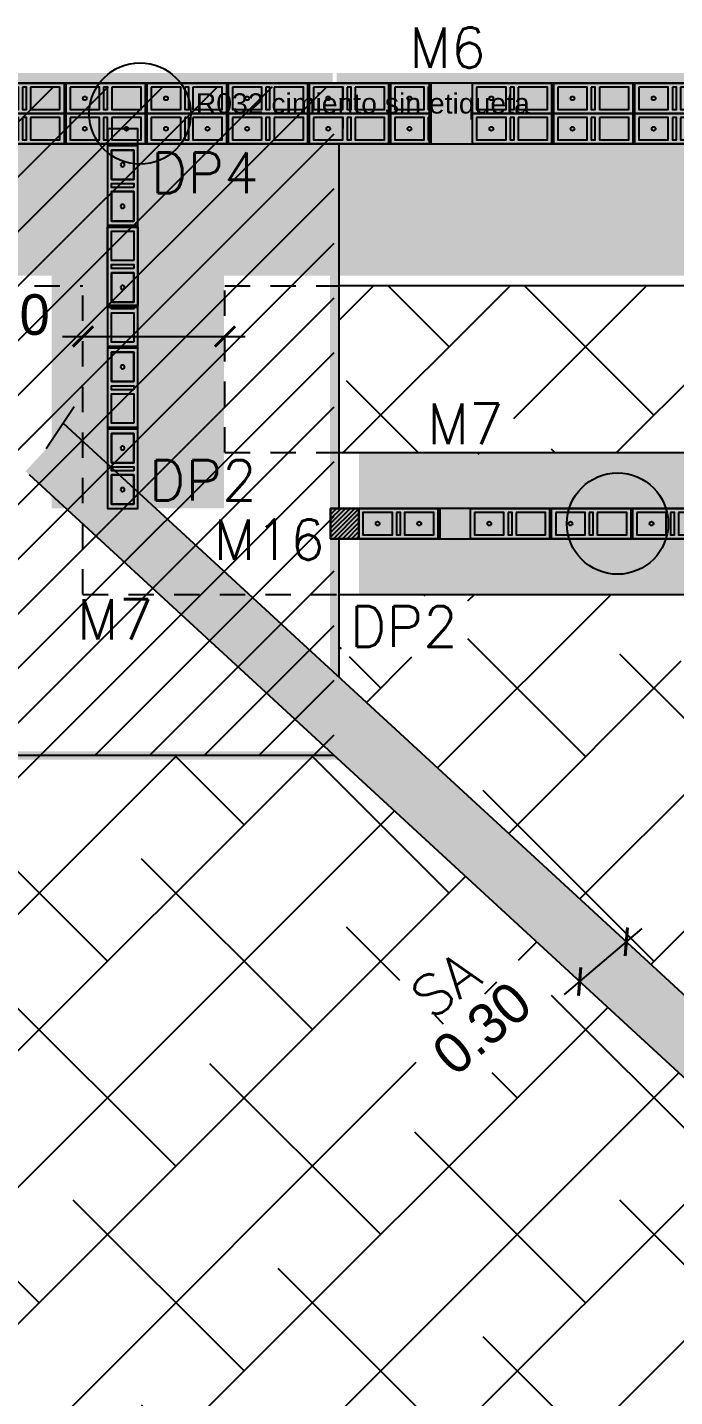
# Model space of a CAD drawing. Header units: metres. Extents: x -33.7 to 13.3, y -17.6 to 9.2.
# Drawn here: x -16.9 to -13.71, y 1.56 to 8.31 of the extents above; entities that cross this region are included whole.
import ezdxf
from ezdxf.enums import TextEntityAlignment as Align
from ezdxf.xclip import XClip

# ---------------------------------------------------------------- set-up
doc = ezdxf.new("R2010")
doc.units = ezdxf.units.M
doc.header["$XCLIPFRAME"] = 2
doc.linetypes.add('HIDDEN', pattern=[0.375, 0.25, -0.125])
for name, color, linetype in [('00', 8, 'Continuous'), ('COTAS', 1, 'Continuous'), ('Pin DP1 en Muro de 15cm', 3, 'Continuous'), ('Pin DP1 en Muro de contencion de 30cm', 3, 'Continuous'), ('Pin DP2 en Muro de 15cm', 31, 'Continuous'), ('Pin DP4 en Muro de contencion de 30cm', 7, 'Continuous'), ('REVISION', 1, 'Continuous'), ('Zapata Z3 de 3.30 x 3.30 x 0.55 m', 3, 'Continuous')]:
    doc.layers.add(name, color=color, linetype=linetype)
for name, color, linetype, transparency in [('Cimiento corrido CC1 de 0.70 x 0.25 m (dentro de zapata)', 52, 'Continuous', 0.5), ('SOT Muro de 15cm', 1, 'Continuous', 0.5), ('SOT Muro de contencion de 30cm', 6, 'Continuous', 0.5)]:
    doc.layers.add(name, color=color, linetype=linetype, transparency=transparency)
doc.styles.add('ROMANS', font='romans')
doc.styles.add('ROTULOS', font='GOTHIC.TTF')
doc.styles.get("Standard").update_dxf_attribs({"font": 'arial.ttf'})
doc.dimstyles.new('DIM_100_2', dxfattribs={"dimtxt": 0.2, "dimasz": 0.1, "dimexe": 0.1, "dimexo": 0.1, "dimgap": 0.15, "dimtad": 1, "dimdsep": 46, "dimtxsty": 'ROTULOS', "dimblk": 'ARCHTICK', "dimcen": 0.1, "dimdle": 0.1, "dimaunit": 1, "dimadec": 3, "dimazin": 3, "dimtfac": 1, "dimtix": 1, "dimtmove": 2, "dimatfit": 3, "dimldrblk": 'FLECHA', "dimfxl": 0.25, "dimtvp": 1, "dimtolj": 1, "dimlwd": -1, "dimlwe": -1})

# ---------------------------------------------------------------- blocks, each defined once
blk = doc.blocks.new('*U179')
for points in [[(-0.075, 0.4), (0.075, 0.4), (0.075, 0.01), (-0.075, 0.01)], [(0.055, 0.38), (-0.055, 0.38), (-0.055, 0.235), (0.055, 0.235)], [(0.055, 0.215), (-0.055, 0.215), (-0.055, 0.195), (0.055, 0.195)], [(0.055, 0.175), (-0.055, 0.175), (-0.055, 0.03), (0.055, 0.03)]]:
    blk.add_lwpolyline(points, close=True)
at = {"color": 251}
blk.add_lwpolyline([(-0.075, 0), (0.075, 0)], dxfattribs=at)
at = {"color": 3}
blk.add_circle((0, 0.3075), 0.00953, dxfattribs=at)
blk = doc.blocks.new('*U315')
for points in [[(-0.075, 0.4), (0.075, 0.4), (0.075, 0.01), (-0.075, 0.01)], [(0.055, 0.38), (-0.055, 0.38), (-0.055, 0.235), (0.055, 0.235)], [(0.055, 0.215), (-0.055, 0.215), (-0.055, 0.195), (0.055, 0.195)], [(0.055, 0.175), (-0.055, 0.175), (-0.055, 0.03), (0.055, 0.03)]]:
    blk.add_lwpolyline(points, close=True)
at = {"color": 251}
blk.add_lwpolyline([(-0.075, 0), (0.075, 0)], dxfattribs=at)
at = {"color": 3}
for centre in [(0, 0.3075), (0, 0.1025)]:
    blk.add_circle(centre, 0.00953, dxfattribs=at)
blk = doc.blocks.new('*U314')
for points in [[(-0.075, 0.4), (0.075, 0.4), (0.075, 0.01), (-0.075, 0.01)], [(0.055, 0.38), (-0.055, 0.38), (-0.055, 0.235), (0.055, 0.235)], [(0.055, 0.215), (-0.055, 0.215), (-0.055, 0.195), (0.055, 0.195)], [(0.055, 0.175), (-0.055, 0.175), (-0.055, 0.03), (0.055, 0.03)]]:
    blk.add_lwpolyline(points, close=True)
at = {"color": 251}
blk.add_lwpolyline([(-0.075, 0), (0.075, 0)], dxfattribs=at)
at = {"color": 3}
for centre in [(0, 0.3075), (0, 0.1025)]:
    blk.add_circle(centre, 0.00953, dxfattribs=at)
blk = doc.blocks.new('*U182')
for points in [[(-0.075, 0.4), (0.075, 0.4), (0.075, 0.01), (-0.075, 0.01)], [(0.055, 0.38), (-0.055, 0.38), (-0.055, 0.235), (0.055, 0.235)], [(0.055, 0.215), (-0.055, 0.215), (-0.055, 0.195), (0.055, 0.195)], [(0.055, 0.175), (-0.055, 0.175), (-0.055, 0.03), (0.055, 0.03)]]:
    blk.add_lwpolyline(points, close=True)
at = {"color": 251}
blk.add_lwpolyline([(-0.075, 0), (0.075, 0)], dxfattribs=at)
at = {"color": 3}
blk.add_circle((0, 0.3075), 0.00953, dxfattribs=at)
blk = doc.blocks.new('*U180')
for points in [[(-0.075, 0.4), (0.075, 0.4), (0.075, 0.01), (-0.075, 0.01)], [(0.055, 0.38), (-0.055, 0.38), (-0.055, 0.235), (0.055, 0.235)], [(0.055, 0.215), (-0.055, 0.215), (-0.055, 0.195), (0.055, 0.195)], [(0.055, 0.175), (-0.055, 0.175), (-0.055, 0.03), (0.055, 0.03)]]:
    blk.add_lwpolyline(points, close=True)
at = {"color": 251}
blk.add_lwpolyline([(-0.075, 0), (0.075, 0)], dxfattribs=at)
at = {"color": 3}
blk.add_circle((0, 0.3075), 0.00953, dxfattribs=at)
blk = doc.blocks.new('*U181')
for points in [[(-0.075, 0.4), (0.075, 0.4), (0.075, 0.01), (-0.075, 0.01)], [(0.055, 0.38), (-0.055, 0.38), (-0.055, 0.235), (0.055, 0.235)], [(0.055, 0.215), (-0.055, 0.215), (-0.055, 0.195), (0.055, 0.195)], [(0.055, 0.175), (-0.055, 0.175), (-0.055, 0.03), (0.055, 0.03)]]:
    blk.add_lwpolyline(points, close=True)
at = {"color": 251}
blk.add_lwpolyline([(-0.075, 0), (0.075, 0)], dxfattribs=at)
at = {"color": 3}
blk.add_circle((0, 0.3075), 0.00953, dxfattribs=at)
blk = doc.blocks.new('*U183')
for points in [[(-0.075, 0.4), (0.075, 0.4), (0.075, 0.01), (-0.075, 0.01)], [(0.055, 0.38), (-0.055, 0.38), (-0.055, 0.235), (0.055, 0.235)], [(0.055, 0.215), (-0.055, 0.215), (-0.055, 0.195), (0.055, 0.195)], [(0.055, 0.175), (-0.055, 0.175), (-0.055, 0.03), (0.055, 0.03)]]:
    blk.add_lwpolyline(points, close=True)
at = {"color": 251}
blk.add_lwpolyline([(-0.075, 0), (0.075, 0)], dxfattribs=at)
at = {"color": 3}
blk.add_circle((0, 0.3075), 0.00953, dxfattribs=at)
blk = doc.blocks.new('*U191')
for points in [[(-0.075, 0.4), (0.075, 0.4), (0.075, 0.21), (-0.075, 0.21)], [(0.055, 0.38), (-0.055, 0.38), (-0.055, 0.235), (0.055, 0.235)]]:
    blk.add_lwpolyline(points, close=True)
blk.add_lwpolyline([(0.055, 0.21), (0.055, 0.215), (-0.055, 0.215), (-0.055, 0.21)])
at = {"color": 251}
blk.add_lwpolyline([(-0.075, 0.2), (0.075, 0.2)], dxfattribs=at)
at = {"color": 3}
blk.add_circle((0, 0.3075), 0.00953, dxfattribs=at)
blk = doc.blocks.new('*U185')
for points in [[(-0.075, 0.4), (0.075, 0.4), (0.075, 0.01), (-0.075, 0.01)], [(0.055, 0.38), (-0.055, 0.38), (-0.055, 0.235), (0.055, 0.235)], [(0.055, 0.215), (-0.055, 0.215), (-0.055, 0.195), (0.055, 0.195)], [(0.055, 0.175), (-0.055, 0.175), (-0.055, 0.03), (0.055, 0.03)]]:
    blk.add_lwpolyline(points, close=True)
at = {"color": 251}
blk.add_lwpolyline([(-0.075, 0), (0.075, 0)], dxfattribs=at)
at = {"color": 3}
blk.add_circle((0, 0.3075), 0.00953, dxfattribs=at)
blk = doc.blocks.new('*U186')
for points in [[(-0.075, 0.4), (0.075, 0.4), (0.075, 0.01), (-0.075, 0.01)], [(0.055, 0.38), (-0.055, 0.38), (-0.055, 0.235), (0.055, 0.235)], [(0.055, 0.215), (-0.055, 0.215), (-0.055, 0.195), (0.055, 0.195)], [(0.055, 0.175), (-0.055, 0.175), (-0.055, 0.03), (0.055, 0.03)]]:
    blk.add_lwpolyline(points, close=True)
at = {"color": 251}
blk.add_lwpolyline([(-0.075, 0), (0.075, 0)], dxfattribs=at)
at = {"color": 3}
blk.add_circle((0, 0.3075), 0.00953, dxfattribs=at)
blk = doc.blocks.new('*U184')
for points in [[(-0.075, 0.4), (0.075, 0.4), (0.075, 0.21), (-0.075, 0.21)], [(0.055, 0.38), (-0.055, 0.38), (-0.055, 0.235), (0.055, 0.235)]]:
    blk.add_lwpolyline(points, close=True)
blk.add_lwpolyline([(0.055, 0.21), (0.055, 0.215), (-0.055, 0.215), (-0.055, 0.21)])
at = {"color": 251}
blk.add_lwpolyline([(-0.075, 0.2), (0.075, 0.2)], dxfattribs=at)
at = {"color": 3}
blk.add_circle((0, 0.3075), 0.00953, dxfattribs=at)
blk = doc.blocks.new('*U187')
for points in [[(-0.075, 0.4), (0.075, 0.4), (0.075, 0.01), (-0.075, 0.01)], [(0.055, 0.38), (-0.055, 0.38), (-0.055, 0.235), (0.055, 0.235)], [(0.055, 0.215), (-0.055, 0.215), (-0.055, 0.195), (0.055, 0.195)], [(0.055, 0.175), (-0.055, 0.175), (-0.055, 0.03), (0.055, 0.03)]]:
    blk.add_lwpolyline(points, close=True)
at = {"color": 251}
blk.add_lwpolyline([(-0.075, 0), (0.075, 0)], dxfattribs=at)
at = {"color": 3}
blk.add_circle((0, 0.3075), 0.00953, dxfattribs=at)
blk = doc.blocks.new('*U294')
for points in [[(-0.075, 0.4), (0.075, 0.4), (0.075, 0.01), (-0.075, 0.01)], [(0.055, 0.38), (-0.055, 0.38), (-0.055, 0.235), (0.055, 0.235)], [(0.055, 0.215), (-0.055, 0.215), (-0.055, 0.195), (0.055, 0.195)], [(0.055, 0.175), (-0.055, 0.175), (-0.055, 0.03), (0.055, 0.03)]]:
    blk.add_lwpolyline(points, close=True)
at = {"color": 251}
blk.add_lwpolyline([(-0.075, 0), (0.075, 0)], dxfattribs=at)
at = {"color": 3}
for centre in [(0, 0.3075), (0, 0.1025)]:
    blk.add_circle(centre, 0.00953, dxfattribs=at)
blk = doc.blocks.new('*U299')
for points in [[(-0.075, 0.4), (0.075, 0.4), (0.075, 0.01), (-0.075, 0.01)], [(0.055, 0.38), (-0.055, 0.38), (-0.055, 0.235), (0.055, 0.235)], [(0.055, 0.215), (-0.055, 0.215), (-0.055, 0.195), (0.055, 0.195)], [(0.055, 0.175), (-0.055, 0.175), (-0.055, 0.03), (0.055, 0.03)]]:
    blk.add_lwpolyline(points, close=True)
at = {"color": 251}
blk.add_lwpolyline([(-0.075, 0), (0.075, 0)], dxfattribs=at)
at = {"color": 3}
blk.add_circle((0, 0.3075), 0.00953, dxfattribs=at)
blk = doc.blocks.new('*U300')
for points in [[(-0.075, 0.4), (0.075, 0.4), (0.075, 0.01), (-0.075, 0.01)], [(0.055, 0.38), (-0.055, 0.38), (-0.055, 0.235), (0.055, 0.235)], [(0.055, 0.215), (-0.055, 0.215), (-0.055, 0.195), (0.055, 0.195)], [(0.055, 0.175), (-0.055, 0.175), (-0.055, 0.03), (0.055, 0.03)]]:
    blk.add_lwpolyline(points, close=True)
at = {"color": 251}
blk.add_lwpolyline([(-0.075, 0), (0.075, 0)], dxfattribs=at)
at = {"color": 3}
blk.add_circle((0, 0.3075), 0.00953, dxfattribs=at)
blk = doc.blocks.new('*U301')
for points in [[(-0.075, 0.4), (0.075, 0.4), (0.075, 0.01), (-0.075, 0.01)], [(0.055, 0.38), (-0.055, 0.38), (-0.055, 0.235), (0.055, 0.235)], [(0.055, 0.215), (-0.055, 0.215), (-0.055, 0.195), (0.055, 0.195)], [(0.055, 0.175), (-0.055, 0.175), (-0.055, 0.03), (0.055, 0.03)]]:
    blk.add_lwpolyline(points, close=True)
at = {"color": 251}
blk.add_lwpolyline([(-0.075, 0), (0.075, 0)], dxfattribs=at)
at = {"color": 3}
blk.add_circle((0, 0.3075), 0.00953, dxfattribs=at)
blk = doc.blocks.new('*U311')
for points in [[(-0.075, 0.4), (0.075, 0.4), (0.075, 0.01), (-0.075, 0.01)], [(0.055, 0.38), (-0.055, 0.38), (-0.055, 0.235), (0.055, 0.235)], [(0.055, 0.215), (-0.055, 0.215), (-0.055, 0.195), (0.055, 0.195)], [(0.055, 0.175), (-0.055, 0.175), (-0.055, 0.03), (0.055, 0.03)]]:
    blk.add_lwpolyline(points, close=True)
at = {"color": 251}
blk.add_lwpolyline([(-0.075, 0), (0.075, 0)], dxfattribs=at)
at = {"color": 3}
blk.add_circle((0, 0.1025), 0.00953, dxfattribs=at)
blk = doc.blocks.new('*U312')
for points in [[(-0.075, 0.4), (0.075, 0.4), (0.075, 0.21), (-0.075, 0.21)], [(0.055, 0.38), (-0.055, 0.38), (-0.055, 0.235), (0.055, 0.235)]]:
    blk.add_lwpolyline(points, close=True)
blk.add_lwpolyline([(0.055, 0.21), (0.055, 0.215), (-0.055, 0.215), (-0.055, 0.21)])
at = {"color": 251}
blk.add_lwpolyline([(-0.075, 0.2), (0.075, 0.2)], dxfattribs=at)
blk = doc.blocks.new('*U313')
for points in [[(-0.075, 0.4), (0.075, 0.4), (0.075, 0.01), (-0.075, 0.01)], [(0.055, 0.38), (-0.055, 0.38), (-0.055, 0.235), (0.055, 0.235)], [(0.055, 0.215), (-0.055, 0.215), (-0.055, 0.195), (0.055, 0.195)], [(0.055, 0.175), (-0.055, 0.175), (-0.055, 0.03), (0.055, 0.03)]]:
    blk.add_lwpolyline(points, close=True)
at = {"color": 251}
blk.add_lwpolyline([(-0.075, 0), (0.075, 0)], dxfattribs=at)
at = {"color": 3}
for centre in [(0, 0.3075), (0, 0.1025)]:
    blk.add_circle(centre, 0.00953, dxfattribs=at)
blk = doc.blocks.new('*U316')
for points in [[(-0.075, 0.4), (0.075, 0.4), (0.075, 0.01), (-0.075, 0.01)], [(0.055, 0.38), (-0.055, 0.38), (-0.055, 0.235), (0.055, 0.235)], [(0.055, 0.215), (-0.055, 0.215), (-0.055, 0.195), (0.055, 0.195)], [(0.055, 0.175), (-0.055, 0.175), (-0.055, 0.03), (0.055, 0.03)]]:
    blk.add_lwpolyline(points, close=True)
at = {"color": 3}
blk.add_circle((0, 0.3075), 0.00953, dxfattribs=at)
blk = doc.blocks.new('*U392')
for points in [[(-0.075, 0.4), (0.075, 0.4), (0.075, 0.01), (-0.075, 0.01)], [(0.055, 0.38), (-0.055, 0.38), (-0.055, 0.235), (0.055, 0.235)], [(0.055, 0.215), (-0.055, 0.215), (-0.055, 0.195), (0.055, 0.195)], [(0.055, 0.175), (-0.055, 0.175), (-0.055, 0.03), (0.055, 0.03)]]:
    blk.add_lwpolyline(points, close=True)
at = {"color": 251}
blk.add_lwpolyline([(-0.075, 0), (0.075, 0)], dxfattribs=at)
at = {"color": 3}
for centre in [(0, 0.3075), (0, 0.1025)]:
    blk.add_circle(centre, 0.00953, dxfattribs=at)
blk = doc.blocks.new('_ArchTick')
at = {"color": 0, "linetype": 'ByBlock', "lineweight": -2, "const_width": 0.15}
blk.add_lwpolyline([(-0.5, -0.5), (0.5, 0.5)], dxfattribs=at)
blk = doc.blocks.new('*D425')
at = {"layer": 'COTAS'}
for p, q in [((-16.7213, 6.7865), (-15.8213, 6.7865)), ((-16.6213, 6.6865), (-16.6213, 6.6865)), ((-15.9213, 6.6865), (-15.9213, 6.6865))]:
    blk.add_line(p, q, dxfattribs=at)
at = {"layer": 'Defpoints', "color": 0}
for p in [(-16.6213, 6.7865), (-15.9213, 6.7865), (-15.9213, 6.7865)]:
    blk.add_point(p, dxfattribs=at)
at = {"layer": 'COTAS', "linetype": 'ByBlock', "xscale": 0.1, "yscale": 0.1, "zscale": 0.1, "rotation": 180}
blk.add_blockref('_ArchTick', (-16.6213, 6.7865), dxfattribs=at)
at = {"layer": 'COTAS', "linetype": 'ByBlock', "xscale": 0.1, "yscale": 0.1, "zscale": 0.1}
blk.add_blockref('_ArchTick', (-15.9213, 6.7865), dxfattribs=at)
at = {"layer": 'COTAS', "color": 1, "insert": (-17.0452, 6.8935), "char_height": 0.2, "attachment_point": 5, "style": 'ROTULOS'}
blk.add_mtext('\\A1;0.70', dxfattribs=at)
blk = doc.blocks.new('FLECHA')
h = blk.add_hatch(color=256)
edge = h.paths.add_edge_path()
edge.add_line((-0.76, -0.716), (-0.346, 0))
edge.add_line((-0.346, 0), (-0.76, 0.716))
edge.add_arc((-0.63, 0.791), 0.15, 30, 210, ccw=False)
edge.add_line((-0.5, 0.866), (0, 0))
edge.add_line((0, 0), (-0.5, -0.866))
edge.add_arc((-0.63, -0.791), 0.15, 150, 330, ccw=False)
blk.add_line((-0.346, 0), (-1.83, 0))
blk.add_lwpolyline([(-0.76, -0.716), (-0.346, 0), (-0.76, 0.716, -1), (-0.5, 0.866), (0, 0), (-0.5, -0.866, -1)], format="xyb", close=True)
blk = doc.blocks.new('*D433')
at = {"layer": 'COTAS'}
for p, q in [((-13.8667, 3.866), (-14.2491, 3.5404)), ((-13.878, 3.725), (-13.878, 3.725)), ((-14.1081, 3.5291), (-14.1081, 3.5291))]:
    blk.add_line(p, q, dxfattribs=at)
at = {"layer": 'Defpoints', "color": 0}
for p in [(-13.9429, 3.8012), (-14.1729, 3.6052), (-14.1729, 3.6052)]:
    blk.add_point(p, dxfattribs=at)
at = {"layer": 'COTAS', "linetype": 'ByBlock', "xscale": 0.1, "yscale": 0.1, "zscale": 0.1}
for p, rotation in [((-13.9429, 3.8012), 40.42019440413193), ((-14.1729, 3.6052), 220.4201944041319)]:
    blk.add_blockref('_ArchTick', p, dxfattribs=dict(at, rotation=rotation))
at = {"layer": 'COTAS', "color": 1, "insert": (-14.6546, 3.3744), "char_height": 0.2, "attachment_point": 5, "rotation": 40.42019, "style": 'ROTULOS'}
blk.add_mtext('\\A1;0.30', dxfattribs=at)
blk = doc.blocks.new('Pin DP1 en Muro de 15cm')
at = {"layer": 'Pin DP1 en Muro de 15cm'}
blk.add_hatch(color=256, dxfattribs=at).paths.add_polyline_path([(-33.1232, -13.3707), (-33.1497, -13.4775), (-33.0089, -13.5124), (-32.9825, -13.4056)])
blk.add_lwpolyline([(-33.1232, -13.3707), (-33.1497, -13.4775), (-33.0089, -13.5124), (-32.9825, -13.4056)], close=True, dxfattribs=at)
blk = doc.blocks.new('Pin DP1 en Muro de contencion de 30cm')
at = {"layer": 'Pin DP1 en Muro de contencion de 30cm'}
blk.add_hatch(color=256, dxfattribs=at).paths.add_polyline_path([(-17.68, -16.0187), (-17.7867, -15.9923), (-17.8216, -16.133), (-17.7149, -16.1595)])
blk.add_lwpolyline([(-17.68, -16.0187), (-17.7867, -15.9923), (-17.8216, -16.133), (-17.7149, -16.1595)], close=True, dxfattribs=at)
blk = doc.blocks.new('Pin DP2 en Muro de 15cm')
at = {"layer": 'Pin DP2 en Muro de 15cm'}
for points in [[(-25.6603, -7.5628), (-25.6867, -7.6695), (-25.546, -7.7044), (-25.5195, -7.5977)], [(-25.4613, -7.6121), (-25.4878, -7.7189), (-25.347, -7.7537), (-25.3205, -7.647)]]:
    blk.add_hatch(color=256, dxfattribs=at).paths.add_polyline_path(points)
for points in [[(-25.6603, -7.5628), (-25.6867, -7.6695), (-25.546, -7.7044), (-25.5195, -7.5977)], [(-25.4613, -7.6121), (-25.4878, -7.7189), (-25.347, -7.7537), (-25.3205, -7.647)]]:
    blk.add_lwpolyline(points, close=True, dxfattribs=at)
blk = doc.blocks.new('Pin DP4 en Muro de contencion de 30cm v2')
at = {"layer": 'Pin DP4 en Muro de contencion de 30cm'}
for points in [[(-16.4795, 7.8663), (-16.4795, 7.7563), (-16.3345, 7.7563), (-16.3345, 7.8663)], [(-16.2845, 7.8663), (-16.2845, 7.7563), (-16.1395, 7.7563), (-16.1395, 7.8663)], [(-16.0795, 7.8663), (-16.0795, 7.7563), (-15.9345, 7.7563), (-15.9345, 7.8663)], [(-15.8845, 7.8663), (-15.8845, 7.7563), (-15.7395, 7.7563), (-15.7395, 7.8663)]]:
    blk.add_hatch(color=256, dxfattribs=at).paths.add_polyline_path(points)
for points in [[(-16.4795, 7.8663), (-16.4795, 7.7563), (-16.3345, 7.7563), (-16.3345, 7.8663)], [(-16.2845, 7.8663), (-16.2845, 7.7563), (-16.1395, 7.7563), (-16.1395, 7.8663)], [(-16.0795, 7.8663), (-16.0795, 7.7563), (-15.9345, 7.7563), (-15.9345, 7.8663)], [(-15.8845, 7.8663), (-15.8845, 7.7563), (-15.7395, 7.7563), (-15.7395, 7.8663)]]:
    blk.add_lwpolyline(points, close=True, dxfattribs=at)
blk = doc.blocks.new('Zapata Z3 de 3.30 x 3.30 x 0.55 m')
at = {"layer": 'Zapata Z3 de 3.30 x 3.30 x 0.55 m'}
h = blk.add_hatch(dxfattribs=at)
h.set_pattern_fill('ANSI31', color=256, scale=0.06, style=0)
h.paths.add_polyline_path([(-1.65, -1.65), (1.65, -1.65), (1.65, 1.65), (-1.65, 1.65)])
at = {"layer": 'Zapata Z3 de 3.30 x 3.30 x 0.55 m', "const_width": 0.04}
blk.add_lwpolyline([(-1.65, -1.65), (1.65, -1.65), (1.65, 1.65), (-1.65, 1.65)], close=True, dxfattribs=at)
blk = doc.blocks.new('xMuro 15')
blk.add_hatch(color=256).paths.add_polyline_path([(0, -0.075), (1, -0.075), (1, 0.075), (0, 0.075)])
blk.add_lwpolyline([(0, -0.075), (1, -0.075), (1, 0.075), (0, 0.075)], close=True)
at = {"color": 250, "flags": 1}
for tag, p in [('ID', (0, -0.175)), ('TIPO', (0, -0.275)), ('ESPESOR', (0, -0.375)), ('LARGO', (0, -0.475)), ('ALTO', (0, -0.575)), ('AREA', (0, -0.675))]:
    blk.add_attdef(tag, p, '', height=0.08, dxfattribs=at)
blk = doc.blocks.new('xMuro 30')
blk.add_hatch(color=256).paths.add_polyline_path([(0, -0.15), (1, -0.15), (1, 0.15), (0, 0.15)])
blk.add_lwpolyline([(0, -0.15), (1, -0.15), (1, 0.15), (0, 0.15)], close=True)
at = {"color": 250, "flags": 1}
for tag, p in [('ID', (0, -0.25)), ('TIPO', (0, -0.35)), ('ESPESOR', (0, -0.45)), ('LARGO', (0, -0.55)), ('ALTO', (0, -0.65)), ('AREA', (0, -0.75))]:
    blk.add_attdef(tag, p, '', height=0.08, dxfattribs=at)

msp = doc.modelspace()

# ---------------------------------------------------------------- hatches: boundary and pattern name
at = {"layer": '00'}
h = msp.add_hatch(dxfattribs=at)
h.set_pattern_fill('ANSI38', color=256, scale=0.15)
h.paths.add_polyline_path([(-4.6593, 0.8334), (-8.386, 0.8334), (-8.386, -0.2387), (-4.6593, -0.2387)])
h.paths.add_polyline_path([(-5.3507, 0.0369), (-4.7173, 0.0369), (-4.7173, -0.2631), (-5.3507, -0.2631)])
h.paths.add_polyline_path([(-8.1834, 0.8535), (-7.731, 0.8535), (-7.731, 0.5535), (-8.1834, 0.5535)])
h.paths.add_polyline_path([(-9.586, 0.8334), (-9.586, -0.2387), (-8.386, -0.2387), (-8.386, 0.8334)])
h.paths.add_polyline_path([(-8.386, 6.3702), (-8.386, 1.5334), (-4.6593, 1.5334), (-4.6593, 3.3291), (-2.586, 3.3291), (-2.586, 6.3702)])
h.paths.add_polyline_path([(-11.086, 6.3702), (-11.086, 2.9834), (-9.586, 2.9834), (-9.586, 1.5334), (-8.386, 1.5334), (-8.386, 6.3702)])
h.paths.add_polyline_path([(-9.5393, 1.8241), (-8.9155, 1.8241), (-8.9155, 1.5241), (-9.5393, 1.5241)])
h.paths.add_polyline_path([(-8.386, 6.3702), (-8.386, 7.7363), (-8.8848, 7.7363), (-9.2848, 7.7363), (-9.6848, 7.7363), (-10.0848, 7.7363), (-10.4848, 7.7363), (-10.611, 7.7363), (-10.8848, 7.7362), (-11.086, 7.7362), (-11.086, 6.3702)])
h.paths.add_polyline_path([(-3.182, 7.8863), (-3.182, 7.8663), (-3.182, 7.8364), (-3.182, 7.7563), (-3.182, 7.7363), (-3.372, 7.7363), (-3.372, 7.8364), (-3.7597, 7.8364), (-3.7597, 7.7363), (-3.986, 7.7363), (-3.986, 6.7363), (-4.686, 6.7363), (-4.686, 7.7363), (-4.9222, 7.7363), (-5.1122, 7.7363), (-5.3598, 7.7363), (-5.7598, 7.7363), (-6.1598, 7.7363), (-6.5598, 7.7363), (-6.9598, 7.7363), (-7.3598, 7.7363), (-7.586, 7.7362), (-7.586, 6.7363), (-8.286, 6.7363), (-8.286, 7.7363), (-8.386, 7.7363), (-8.386, 6.3702), (-2.586, 6.3702), (-2.586, 6.7363), (-2.936, 6.7363), (-2.936, 7.7363), (-3.172, 7.7363), (-3.172, 7.8364), (-3.172, 7.8863)], is_closed=False)
h.paths.add_polyline_path([(-2.586, 3.3291), (1.439, 3.3291), (1.439, 4.9451), (-2.011, 4.9451), (-2.011, 6.3702), (-2.586, 6.3702)])
h.paths.add_polyline_path([(-2.011, 7.7363), (-2.236, 7.7363), (-2.236, 6.7363), (-2.586, 6.7363), (-2.586, 6.3702), (-2.011, 6.3702)])
h.paths.add_polyline_path([(4.6574, 4.9302), (3.9462, 5.2268), (4.0571, 5.4926), (2.139, 6.2926), (2.139, 1.5084), (3.2303, 1.5084)])
h.paths.add_polyline_path([(10.1144, 2.8169), (9.7724, 2.9595), (9.9071, 3.2826), (6.4461, 4.726), (6.2536, 4.2645), (5.3035, 4.6608), (3.9158, 1.3334), (9.4957, 1.3334), (9.7777, 2.0095)])
h.paths.add_polyline_path([(8.7205, 1.6505), (9.3407, 1.3935), (9.1876, 1.024), (8.5673, 1.281)])
h.paths.add_polyline_path([(9.4957, 1.3334), (3.9158, 1.3334), (3.6968, 0.8084), (2.139, 0.8084), (2.139, -2.6637), (7.8287, -2.6637)])
h.paths.add_polyline_path([(7.0302, -2.4025), (7.6504, -2.6595), (7.4973, -3.029), (6.877, -2.772)])
h.paths.add_polyline_path([(8.6568, 1.3446), (9.1961, 1.0926), (9.0691, 0.8208), (8.5298, 1.0728)])
h.paths.add_polyline_path([(7.453, -3.5646), (7.8287, -2.6637), (2.139, -2.6637), (2.139, -3.1747), (3.0741, -3.5646)])
h.paths.add_polyline_path([(3.0741, -3.5646), (6.4622, -4.9777), (6.5969, -4.6546), (6.9389, -4.7973), (7.453, -3.5646)])
h.paths.add_polyline_path([(-5.3882, -2.6637), (-5.3882, -0.9387), (-8.0538, -0.9387), (-8.0538, -2.6637)])
h.paths.add_polyline_path([(-6.0368, -2.5157), (-5.5845, -2.5157), (-5.5845, -2.8157), (-6.0368, -2.8157)])
h.paths.add_polyline_path([(-11.386, -3.8953), (-11.386, -2.6637), (-11.386, -0.3166), (-12.886, -0.3166), (-12.886, 0.5401), (-15.8572, -0.7944), (-17.5814, -3.3881), (-14.0719, -5.7717), (-13.5557, -4.9952), (-12.557, -5.6591)])
h.paths.add_polyline_path([(-15.8572, -0.7944), (-17.6054, -1.5796), (-17.4593, -1.6767), (-18.2811, -2.9129), (-17.5814, -3.3881)])
h.paths.add_polyline_path([(-12.886, 1.3334), (-12.886, 2.4194), (-15.3829, 4.7202), (-17.9279, 4.7202), (-20.7334, 0.4997), (-17.9006, -1.3833), (-15.5456, -0.3256), (-14.4428, 1.3334)])
h.paths.add_polyline_path([(-11.786, 2.9834), (-12.886, 2.9834), (-12.886, 2.8274), (-15.36, 5.107), (-15.36, 5.5139), (-11.786, 5.5139), (-11.786, 2.9834)])
h.paths.add_polyline_path([(-23.2556, 0.1331), (-23.1743, 0.079), (-22.2323, 1.4961), (-20.9832, 0.6658), (-18.2881, 4.7202), (-18.66, 4.7202), (-18.66, 7.0363)])
h.paths.add_polyline_path([(-15.36, 7.0363), (-15.36, 6.3702), (-11.786, 6.3702), (-11.786, 7.0363)])
h.paths.add_polyline_path([(-14.9493, 6.5059), (-14.4969, 6.5059), (-14.4969, 6.2059), (-14.9493, 6.2059)])
h.paths.add_polyline_path([(-13.402, 7.054), (-12.7307, 7.0389), (-12.7397, 6.639), (-13.411, 6.6541)])
h.paths.add_polyline_path([(-11.736, 6.2139), (-11.736, 6.3702), (-15.36, 6.3702), (-15.36, 6.2139)])
h.paths.add_polyline_path([(-22.706, -7.3169), (-22.4748, -6.3262), (-20.6318, -6.7465), (-19.9949, -3.9537), (-22.5603, -2.2485), (-24.2496, -4.7898), (-23.3334, -5.3988), (-24.0254, -6.4398)])
h.paths.add_polyline_path([(-25.7636, -7.053), (-25.6242, -7.0875), (-25.9129, -8.2523), (-23.5743, -8.8319), (-23.4877, -8.4824), (-23.4397, -8.2471), (-23.8182, -8.1533), (-24.2016, -8.0582), (-24.5899, -7.962), (-24.9781, -7.8658), (-25.3664, -7.7696), (-25.7449, -7.6757), (-25.7088, -7.5301), (-25.3206, -7.6264), (-24.9323, -7.7226), (-24.5441, -7.8188), (-24.1558, -7.9151), (-23.7821, -8.0077), (-23.3939, -8.1039), (-23.2483, -8.14), (-23.3445, -8.5282), (-23.4287, -8.868), (-23.0877, -8.9525), (-22.706, -7.3169), (-24.0254, -6.4398), (-24.7173, -7.4808), (-25.6392, -6.868)])
h.paths.add_polyline_path([(-19.3284, -9.3819), (-18.7609, -9.7591), (-16.3508, -6.1334), (-13.937, -7.7379), (-13.7738, -7.492), (-14.7736, -6.8274), (-14.238, -6.0216), (-17.7475, -3.638), (-19.9216, -6.9085), (-18.797, -7.165)])
h.paths.add_polyline_path([(-19.7546, -10.8089), (-19.5492, -10.945), (-18.927, -10.009), (-19.4029, -9.6926), (-19.6751, -10.8286)])
h.paths.add_polyline_path([(-18.6973, -16.0499), (-18.2664, -14.311), (-20.7079, -12.6881), (-19.7152, -11.1948), (-20.6224, -10.5938), (-20.8884, -10.5278), (-21.2767, -10.4316), (-21.6649, -10.3354), (-22.0532, -10.2391), (-22.124, -10.2216), (-24.9656, -14.4963)])
h.paths.add_polyline_path([(-24.9656, -14.4963), (-22.124, -10.2216), (-22.4414, -10.1429), (-22.8297, -10.0467), (-23.218, -9.9505), (-23.6062, -9.8542), (-23.9945, -9.758), (-24.3827, -9.6618), (-24.771, -9.5655), (-25.1592, -9.4693), (-25.5475, -9.3731), (-25.9357, -9.2769), (-26.1534, -9.2229), (-26.324, -9.1806), (-26.7122, -9.0844), (-27.1005, -8.9882), (-27.2036, -8.9626), (-30.0452, -13.2373), (-25.6764, -14.3201)])
h.paths.add_polyline_path([(-22.1972, -9.4099), (-21.5063, -9.5712), (-21.5972, -9.9607), (-22.2881, -9.7994)])
h.paths.add_polyline_path([(-27.2036, -8.9626), (-27.4887, -8.8919), (-27.877, -8.7957), (-28.2652, -8.6995), (-28.2888, -8.6936), (-28.6535, -8.6032), (-29.032, -8.5094), (-29.1026, -8.4919), (-31.9442, -12.7666), (-30.0452, -13.2373)])
h.paths.add_polyline_path([(-29.6289, -8.3615), (-29.6974, -8.3445), (-29.733, -8.3357), (-30.0423, -8.259), (-33.4182, -12.4013), (-31.9442, -12.7666), (-29.1026, -8.4919), (-29.2503, -8.4553)])
h.paths.add_polyline_path([(-27.3143, -6.1019), (-26.9261, -6.1982), (-26.5378, -6.2944), (-26.4809, -6.3085), (-26.7993, -6.0969), (-26.1073, -5.0559), (-26.5251, -4.7781), (-27.3934, -6.0824), (-27.3241, -6.0995)], is_closed=False)
h.paths.add_polyline_path([(-26.1838, -6.5367), (-26.1924, -6.5713), (-26.338, -6.5352), (-26.3294, -6.5006), (-26.5836, -6.4376), (-26.9719, -6.3414), (-27.3601, -6.2451), (-27.4817, -6.215), (-27.7172, -6.5687), (-26.0735, -6.9761), (-25.889, -6.702), (-26.1102, -6.5549)])
h.paths.add_polyline_path([(-27.7888, -6.6763), (-28.4237, -7.6299), (-28.0482, -7.723)])
h.paths.add_polyline_path([(-23.1743, 0.079), (-23.2556, 0.1331), (-26.5251, -4.7781), (-26.1073, -5.0559), (-25.4153, -4.0149), (-24.4994, -4.6237), (-22.8101, -2.0824), (-24.0592, -1.2521)])
h.paths.add_polyline_path([(-14.4428, 1.3334), (-15.5456, -0.3256), (-12.886, 0.8689), (-12.886, 1.3334)])
h.paths.add_polyline_path([(-11.0382, -0.4636), (-11.0382, -0.3166), (-11.386, -0.3166), (-11.386, -2.6637), (-11.3538, -2.6637), (-11.3538, -0.4636)])
h.paths.add_polyline_path([(-19.9216, -6.9085), (-17.7475, -3.638), (-18.4471, -3.1628), (-19.2861, -4.4249), (-19.7277, -4.1314), (-20.3393, -6.8132)])
h.paths.add_polyline_path([(2.1518, -2.8988), (2.7756, -2.8988), (2.7756, -3.1988), (2.1518, -3.1988)])
h.paths.add_polyline_path([(-20.7446, -3.7304), (-20.0476, -3.8632), (-20.1225, -4.2561), (-20.8195, -4.1233)])
h.paths.add_polyline_path([(-25.755, -7.6631), (-25.1515, -7.8209), (-25.2273, -8.1111), (-25.8309, -7.9534)])
h.paths.add_polyline_path([(-19.2987, -9.1554), (-19.0535, -8.8097), (-18.8088, -8.9833), (-19.054, -9.329)])
h.paths.add_polyline_path([(-20.9886, -10.5251), (-20.5588, -10.6317), (-20.631, -10.9229), (-21.0608, -10.8163)])
h.paths.add_polyline_path([(-25.441, -14.4093), (-25.2795, -13.7576), (-24.8912, -13.8538), (-25.0527, -14.5055)])
h.paths.add_polyline_path([(-25.6505, -14.3528), (-25.5225, -13.7715), (-25.2295, -13.8361), (-25.3575, -14.4174)])
h.paths.add_polyline_path([(-19.8576, -6.0936), (-19.4643, -5.503), (-19.1314, -5.7247), (-19.5246, -6.3153)])
h.paths.add_polyline_path([(-2.011, 6.6254), (-2.0963, 6.6254), (-2.0963, 6.9254), (-2.011, 6.9254)], flags=16)
h.paths.add_polyline_path([(-2.011, 6.8147), (-2.1595, 6.8147), (-2.1595, 7.2147), (-2.011, 7.2147)], flags=16)
h.paths.add_polyline_path([(-7.1504, 0.8049), (-6.441, 0.789), (-6.45, 0.3891), (-7.1594, 0.4051)], flags=16)
h.paths.add_polyline_path([(-7.1232, 0.4867), (-6.547, 0.4867), (-6.547, 0.1867), (-7.1232, 0.1867)], flags=16)
h.paths.add_polyline_path([(-6.0487, -0.1365), (-6.0487, 0.5635), (-5.6487, 0.5635), (-5.6487, -0.1365)], flags=16)
h.paths.add_polyline_path([(-11.0246, 6.0206), (-10.3913, 6.0206), (-10.3913, 5.7206), (-11.0246, 5.7206)], flags=16)
h.paths.add_polyline_path([(-10.7401, 4.2263), (-10.1639, 4.2263), (-10.1639, 3.9263), (-10.7401, 3.9263)], flags=16)
h.paths.add_polyline_path([(-10.8373, 4.5734), (-10.1277, 4.5734), (-10.1277, 4.1734), (-10.8373, 4.1734)], flags=16)
h.paths.add_polyline_path([(-8.9728, 6.9005), (-8.9728, 7.572), (-8.5728, 7.572), (-8.5728, 6.9005)], flags=16)
h.paths.add_polyline_path([(-10.0971, 7.638), (-9.4258, 7.6229), (-9.4348, 7.223), (-10.1061, 7.2381)], flags=16)
h.paths.add_polyline_path([(-10.0218, 7.3154), (-9.4265, 7.3154), (-9.4265, 7.0154), (-10.0218, 7.0154)], flags=16)
h.paths.add_polyline_path([(-10.8373, 7.0355), (-10.1277, 7.0355), (-10.1277, 6.6355), (-10.8373, 6.6355)], flags=16)
h.paths.add_polyline_path([(-10.7401, 6.6884), (-10.1639, 6.6884), (-10.1639, 6.3884), (-10.7401, 6.3884)], flags=16)
h.paths.add_polyline_path([(-5.3728, 6.9005), (-5.3728, 7.572), (-4.9728, 7.572), (-4.9728, 6.9005)], flags=16)
h.paths.add_polyline_path([(-6.3245, 7.3651), (-5.7292, 7.3651), (-5.7292, 7.0651), (-6.3245, 7.0651)], flags=16)
h.paths.add_polyline_path([(-6.3998, 7.638), (-5.7285, 7.6229), (-5.7375, 7.223), (-6.4088, 7.2381)], flags=16)
h.paths.add_polyline_path([(-3.7873, 7.2147), (-3.0777, 7.2147), (-3.0777, 6.8147), (-3.7873, 6.8147)], flags=16)
h.paths.add_polyline_path([(-7.2901, 6.8676), (-6.7139, 6.8676), (-6.7139, 6.5676), (-7.2901, 6.5676)], flags=16)
h.paths.add_polyline_path([(-7.3873, 7.2147), (-6.6777, 7.2147), (-6.6777, 6.8147), (-7.3873, 6.8147)], flags=16)
h.paths.add_polyline_path([(-1.8399, 4.034), (-1.1304, 4.034), (-1.1304, 3.634), (-1.8399, 3.634)], flags=16)
h.paths.add_polyline_path([(0.4157, 4.2451), (0.9919, 4.2451), (0.9919, 3.9451), (0.4157, 3.9451)], flags=16)
h.paths.add_polyline_path([(0.3231, 4.5921), (1.0326, 4.5921), (1.0326, 4.1921), (0.3231, 4.1921)], flags=16)
h.paths.add_polyline_path([(3.3137, 4.5875), (3.9633, 4.302), (3.8023, 3.9358), (3.1528, 4.2213)], flags=16)
h.paths.add_polyline_path([(3.2297, 4.2453), (3.7572, 4.0135), (3.6365, 3.7389), (3.109, 3.9707)], flags=16)
h.paths.add_polyline_path([(2.1466, -0.3731), (2.7704, -0.3731), (2.7704, -0.6731), (2.1466, -0.6731)], flags=16)
h.paths.add_polyline_path([(3.1299, 0.6767), (3.7728, 0.6767), (3.7728, 0.3767), (3.1299, 0.3767)], flags=16)
h.paths.add_polyline_path([(6.9665, -2.7084), (7.5058, -2.9604), (7.3788, -3.2322), (6.8395, -2.9801)], flags=16)
h.paths.add_polyline_path([(-7.9718, -0.9672), (-7.2625, -0.9832), (-7.2715, -1.3831), (-7.9809, -1.3671)], flags=16)
h.paths.add_polyline_path([(-7.9447, -1.2855), (-7.3685, -1.2855), (-7.3685, -1.5855), (-7.9447, -1.5855)], flags=16)
h.paths.add_polyline_path([(-16.0534, -4.1835), (-15.8082, -3.8378), (-15.5635, -4.0114), (-15.8087, -4.3571)], flags=16)
h.paths.add_polyline_path([(-15.882, -4.4089), (-15.4893, -3.818), (-15.1561, -4.0394), (-15.5489, -4.6303)], flags=16)
h.paths.add_polyline_path([(-15.4944, -0.66), (-15.1916, -1.3017), (-15.5533, -1.4724), (-15.8562, -0.8307)], flags=16)
h.paths.add_polyline_path([(-15.1916, -0.7068), (-14.9795, -1.0737), (-15.2392, -1.2238), (-15.4513, -0.8569)], flags=16)
h.paths.add_polyline_path([(-12.4951, -4.0567), (-11.9374, -4.4306), (-12.1602, -4.7628), (-12.7178, -4.3889)], flags=16)
h.paths.add_polyline_path([(-12.6176, -4.3441), (-12.1384, -4.6972), (-12.3163, -4.9387), (-12.7955, -4.5856)], flags=16)
h.paths.add_polyline_path([(-18.1856, -2.8372), (-17.7928, -2.2463), (-17.4597, -2.4677), (-17.8524, -3.0586)], flags=16)
h.paths.add_polyline_path([(-19.6813, 0.7981), (-19.0904, 0.4053), (-19.3118, 0.0722), (-19.9027, 0.465)], flags=16)
h.paths.add_polyline_path([(-15.0925, 3.5852), (-14.7506, 3.8357), (-14.5733, 3.5937), (-14.9152, 3.3432)], flags=16)
h.paths.add_polyline_path([(-19.1626, 2.6531), (-18.5717, 2.2604), (-18.7931, 1.9272), (-19.384, 2.32)], flags=16)
h.paths.add_polyline_path([(-18.8699, 2.7271), (-18.5287, 2.4757), (-18.7067, 2.2342), (-19.0479, 2.4856)], flags=16)
h.paths.add_polyline_path([(-15.0544, 3.2966), (-14.5142, 3.7567), (-14.2549, 3.4521), (-14.795, 2.9921)], flags=16)
h.paths.add_polyline_path([(-15.3473, 5.5061), (-14.7235, 5.5061), (-14.7235, 5.2061), (-15.3473, 5.2061)], flags=16)
h.paths.add_polyline_path([(-13.6656, 5.4855), (-12.9562, 5.4695), (-12.9653, 5.0696), (-13.6746, 5.0856)], flags=16)
h.paths.add_polyline_path([(-13.6384, 5.1672), (-13.0622, 5.1672), (-13.0622, 4.8672), (-13.6384, 4.8672)], flags=16)
h.paths.add_polyline_path([(-20.9408, 3.2934), (-20.4616, 2.9403), (-20.6396, 2.6988), (-21.1188, 3.0519)], flags=16)
h.paths.add_polyline_path([(-20.8113, 3.603), (-20.2521, 3.2313), (-20.4736, 2.8982), (-21.0327, 3.2699)], flags=16)
h.paths.add_polyline_path([(-13.3383, 6.7373), (-12.7431, 6.7373), (-12.7431, 6.4373), (-13.3383, 6.4373)], flags=16)
h.paths.add_polyline_path([(-20.6692, -4.0667), (-20.2504, -4.1315), (-20.2962, -4.4279), (-20.7151, -4.3632)], flags=16)
h.paths.add_polyline_path([(-22.9334, -3.0194), (-22.3425, -3.4122), (-22.5639, -3.7453), (-23.1548, -3.3525)], flags=16)
h.paths.add_polyline_path([(-22.6407, -2.9454), (-22.2996, -3.1968), (-22.4775, -3.4384), (-22.8187, -3.187)], flags=16)
h.paths.add_polyline_path([(-23.6003, -7.6928), (-22.9968, -7.8506), (-23.0727, -8.1408), (-23.6762, -7.983)], flags=16)
h.paths.add_polyline_path([(-19.1273, -9.3808), (-18.7346, -8.7899), (-18.4014, -9.0114), (-18.7942, -9.6023)], flags=16)
h.paths.add_polyline_path([(-19.2282, -15.1266), (-18.6685, -15.3293), (-18.7707, -15.6113), (-19.3304, -15.4087)], flags=16)
h.paths.add_polyline_path([(-21.7032, -10.3271), (-21.0997, -10.4849), (-21.1756, -10.7752), (-21.7791, -10.6174)], flags=16)
h.paths.add_polyline_path([(-19.1764, -14.8285), (-18.5329, -15.0204), (-18.6472, -15.4037), (-19.2907, -15.2119)], flags=16)
h.paths.add_polyline_path([(-24.6976, -2.4015), (-24.2184, -2.7546), (-24.3963, -2.9961), (-24.8755, -2.643)], flags=16)
h.paths.add_polyline_path([(-24.8921, -2.5383), (-24.3329, -2.91), (-24.5543, -3.2432), (-25.1135, -2.8715)], flags=16)
h.paths.add_polyline_path([(8.1076, 3.5617), (8.6525, 3.3222), (8.5318, 3.0475), (7.9869, 3.287)], flags=16)
h.paths.add_polyline_path([(8.2853, 3.9202), (8.8214, 3.6702), (8.6481, 3.2986), (8.112, 3.5486)], flags=16)
h.paths.add_polyline_path([(2.8707, 5.5518), (3.4156, 5.3122), (3.2949, 5.0376), (2.75, 5.2771)], flags=24)
h.paths.add_polyline_path([(3.1058, 5.8643), (3.618, 5.5686), (3.413, 5.2135), (2.9008, 5.5092)], flags=24)
h = msp.add_hatch(dxfattribs=at)
h.set_pattern_fill('ANSI31', color=256, scale=0.005)
h.set_pattern_definition([(45, (-0.560288, -1.947345), (-0.01122532, 0.01122532), [])])
h.paths.add_polyline_path([(-15.4013, 5.9389), (-15.3357, 5.9389), (-15.2613, 5.9389), (-15.2613, 5.7889), (-15.4013, 5.7889)])

# ---------------------------------------------------------------- linework, layer by layer
for points, const_width in [([(-18.6646, 7.5861), (-15.39, 7.5861)], 1), ([(-16.276, 5.9389), (-16.276, 7.7263)], 0.7), ([(-15.37, 7.5861), (-8.122, 7.5861)], 1), ([(-16.8026, 6.2322), (-11.6329, 1.4687)], 0.3), ([(-15.2613, 5.8639), (-11.521, 5.8639)], 0.7)]:
    msp.add_lwpolyline(points, dxfattribs=dict(at, const_width=const_width))
for points in [[(-11.611, 8.0363), (-19.2145, 8.0363)], [(-15.36, 7.8863), (-15.36, 7.8863)], [(-15.36, 7.7363), (-15.36, 5.9389)], [(-15.36, 6.2139), (-15.36, 6.2139), (-11.786, 6.2139), (-11.786, 7.0363), (-15.36, 7.0363)], [(-16.6642, 6.4404), (-16.8026, 6.2322)], [(-16.7185, 6.3587), (-11.511, 1.5604)], [(-16.8867, 6.1058), (-11.7547, 1.377)], [(-15.4013, 5.7889), (-15.4013, 5.9389), (-15.2613, 5.9389), (-15.2613, 5.7889), (-15.4013, 5.7889)], [(-15.36, 5.7889), (-15.36, 5.107)], [(-15.36, 5.5139), (-15.36, 5.5139), (-11.786, 5.5139), (-11.786, 2.9834)], [(-15.3829, 4.7202), (-17.9279, 4.7202)]]:
    msp.add_lwpolyline(points, dxfattribs=at)
at = {"layer": '00', "linetype": 'HIDDEN', "ltscale": 0.5}
for points in [[(-18.66, 7.0363), (-16.6213, 7.0363)], [(-16.6213, 5.5139), (-16.6213, 7.0363)], [(-15.9213, 7.0363), (-15.36, 7.0363)], [(-15.9213, 6.2139), (-15.9213, 7.0363)], [(-15.9213, 6.2139), (-15.36, 6.2139)], [(-16.6213, 5.5139), (-15.36, 5.5139)]]:
    msp.add_lwpolyline(points, dxfattribs=at)
at = {"layer": '00'}
msp.add_lwpolyline([(-15.2613, 5.9389), (-15.4013, 5.9389), (-15.4013, 5.7889), (-15.2613, 5.7889)], close=True, dxfattribs=at)
at = {"layer": 'Cimiento corrido CC1 de 0.70 x 0.25 m (dentro de zapata)', "const_width": 0.7}
msp.add_lwpolyline([(-16.426, 5.9389), (-16.426, 7.8863)], dxfattribs=at)
at = {"layer": 'REVISION', "color": 1}
for centre in [(-16.34, 7.8863), (-13.9862, 5.8639)]:
    msp.add_circle(centre, 0.25, dxfattribs=at)

# ---------------------------------------------------------------- block references
at = {"layer": '00'}
for name, p, rotation in [('Zapata Z3 de 3.30 x 3.30 x 0.55 m', (-17.0329, 6.3702), 180.0000198478428), ('Pin DP1 en Muro de contencion de 30cm', (-36.4861, 21.3233), 103.9203919791916), ('Pin DP1 en Muro de contencion de 30cm', (-36.0861, 21.3233), 103.9203919791916), ('Pin DP1 en Muro de contencion de 30cm', (-35.6861, 21.3233), 103.9203919791916), ('Pin DP1 en Muro de contencion de 30cm', (-35.2861, 21.3233), 103.9203919791916), ('Pin DP1 en Muro de contencion de 30cm', (-34.8861, 21.3233), 103.9203919791916), ('Pin DP1 en Muro de contencion de 30cm', (-34.4826, 21.3233), 103.9203919791916), ('Pin DP1 en Muro de contencion de 30cm', (-34.0826, 21.3233), 103.9203919791916), ('Pin DP1 en Muro de contencion de 30cm', (-33.6826, 21.3233), 103.9203919791916), ('*U179', (-16.7045, 7.9613), 90.00000000000017), ('*U180', (-16.3045, 7.9613), 90.00000000000017), ('*U181', (-15.9045, 7.9613), 90.00000000000017), ('*U182', (-15.5045, 7.9613), 90.00000000000017), ('*U183', (-15.1045, 7.9613), 90.00000000000017), ('*U184', (-14.7045, 7.9613), 90.00000000000017), ('*U185', (-14.301, 7.9613), 90.00000000000017), ('*U186', (-13.901, 7.9613), 90.00000000000017), ('*U187', (-13.501, 7.9613), 90.00000000000017), ('*U179', (-16.7045, 7.8113), 90.00000000000017), ('Pin DP1 en Muro de contencion de 30cm', (-36.4861, 21.1733), 103.9203919791916), ('*U315', (-16.3045, 7.8113), 90.00000000000017), ('*U314', (-15.9045, 7.8113), 90.00000000000017), ('*U182', (-15.5045, 7.8113), 90.00000000000017), ('Pin DP1 en Muro de contencion de 30cm', (-35.2861, 21.1733), 103.9203919791916), ('*U183', (-15.1045, 7.8113), 90.00000000000017), ('Pin DP1 en Muro de contencion de 30cm', (-34.8861, 21.1733), 103.9203919791916), ('*U191', (-14.7045, 7.8113), 90.00000000000017), ('Pin DP1 en Muro de contencion de 30cm', (-34.4826, 21.1733), 103.9203919791916), ('*U185', (-14.301, 7.8113), 90.00000000000017), ('Pin DP1 en Muro de contencion de 30cm', (-34.0826, 21.1733), 103.9203919791916), ('*U186', (-13.901, 7.8113), 90.00000000000017), ('Pin DP1 en Muro de contencion de 30cm', (-33.6826, 21.1733), 103.9203919791916), ('*U187', (-13.501, 7.8113), 90.00000000000017), ('Pin DP2 en Muro de 15cm', (-2.8572, -15.381), 283.9204118270344), ('Pin DP1 en Muro de 15cm', (-37.4276, 35.89), 103.9203919791916), ('Pin DP1 en Muro de 15cm', (-37.4276, 35.4977), 103.9203919791916), ('Pin DP2 en Muro de 15cm', (-2.8572, -16.7783), 283.9204118270344), ('Pin DP2 en Muro de 15cm', (-37.9785, -7.7049), 193.9204305510028), ('Pin DP1 en Muro de 15cm', (14.2428, 26.8655), 13.92041070315994), ('Pin DP1 en Muro de 15cm', (14.6428, 26.8655), 13.92041070315994), ('Pin DP1 en Muro de 15cm', (15.0428, 26.8655), 13.92041070315994), ('*U294', (-14.8613, 5.8639), 90.00000000000017), ('*U301', (-14.311, 5.8639), 90.00000000000017), ('*U300', (-13.911, 5.8639), 90.00000000000017), ('*U299', (-13.511, 5.8639), 90.00000000000017)]:
    msp.add_blockref(name, p, dxfattribs=dict(at, rotation=rotation))
msp.add_blockref('Pin DP4 en Muro de contencion de 30cm v2', (0, 0), dxfattribs=at)
at = {"layer": '00', "xscale": -1, "rotation": 180}
for name, p in [('*U313', (-16.426, 7.7363)), ('*U312', (-16.426, 7.1389)), ('*U311', (-16.426, 6.7389)), ('*U392', (-16.426, 6.3389))]:
    msp.add_blockref(name, p, dxfattribs=at)
at = {"layer": '00'}
ref = msp.add_blockref('*U316', (-16.426, 7.3363), dxfattribs=dict(at, xscale=-1, rotation=180))
XClip(ref).set_block_clipping_path([(-0.0750000001, 0.01), (0.0749999998, 0.3973450271)])
at = {"layer": 'SOT Muro de 15cm', "xscale": 1.8723450208346835, "rotation": 90}
msp.add_blockref('xMuro 15', (-16.426, 5.9389), dxfattribs=at)
at = {"layer": 'SOT Muro de 15cm', "xscale": 3.890288041570022}
msp.add_blockref('xMuro 15', (-15.4013, 5.8639), dxfattribs=at)
at = {"layer": 'SOT Muro de contencion de 30cm', "xscale": 7.093474902667895}
msp.add_blockref('xMuro 30', (-18.7045, 7.8863), dxfattribs=at)

# ---------------------------------------------------------------- texts
at = {"layer": '00', "style": 'ROMANS'}
for s, p in [('M6', (-14.6356, 8.1113)), ('DP4', (-15.7551, 7.4935)), ('M7', (-14.5469, 6.2559)), ('DP2', (-15.7646, 5.9774)), ('M16', (-15.4288, 5.6848)), ('M7', (-16.2743, 5.2919)), ('DP2', (-14.7735, 5.2561))]:
    msp.add_text(s, height=0.2, dxfattribs=at).set_placement(p, align=Align.RIGHT)
msp.add_text('SA', height=0.2, rotation=36.22868, dxfattribs=at).set_placement((-14.6432, 3.6045), align=Align.RIGHT)
at = {"layer": 'REVISION', "color": 1}
msp.add_text('R032 cimiento sin etiqueta', height=0.1, dxfattribs=at).set_placement((-16.065, 7.8863))

# ---------------------------------------------------------------- dimensions: what is measured, and where the dimension line sits
at = {"layer": '00'}
for base, p1, p2, angle, picture, middle in [((-15.9213, 6.7865), (-16.6213, 6.7865), (-15.9213, 6.7865), 0, '*D425', (-17.0452, 6.8935)), ((-14.1729, 3.6052), (-13.9429, 3.8012), (-14.1729, 3.6052), 220.42019, '*D433', (-14.6546, 3.3744))]:
    dim = msp.add_linear_dim(base=base, p1=p1, p2=p2, angle=angle, dimstyle='DIM_100_2', dxfattribs=at)
    dim.commit()
    dim.dimension.update_dxf_attribs({"geometry": picture, "text_midpoint": middle, "dimtype": 161})

doc.saveas('drawing.dxf')
